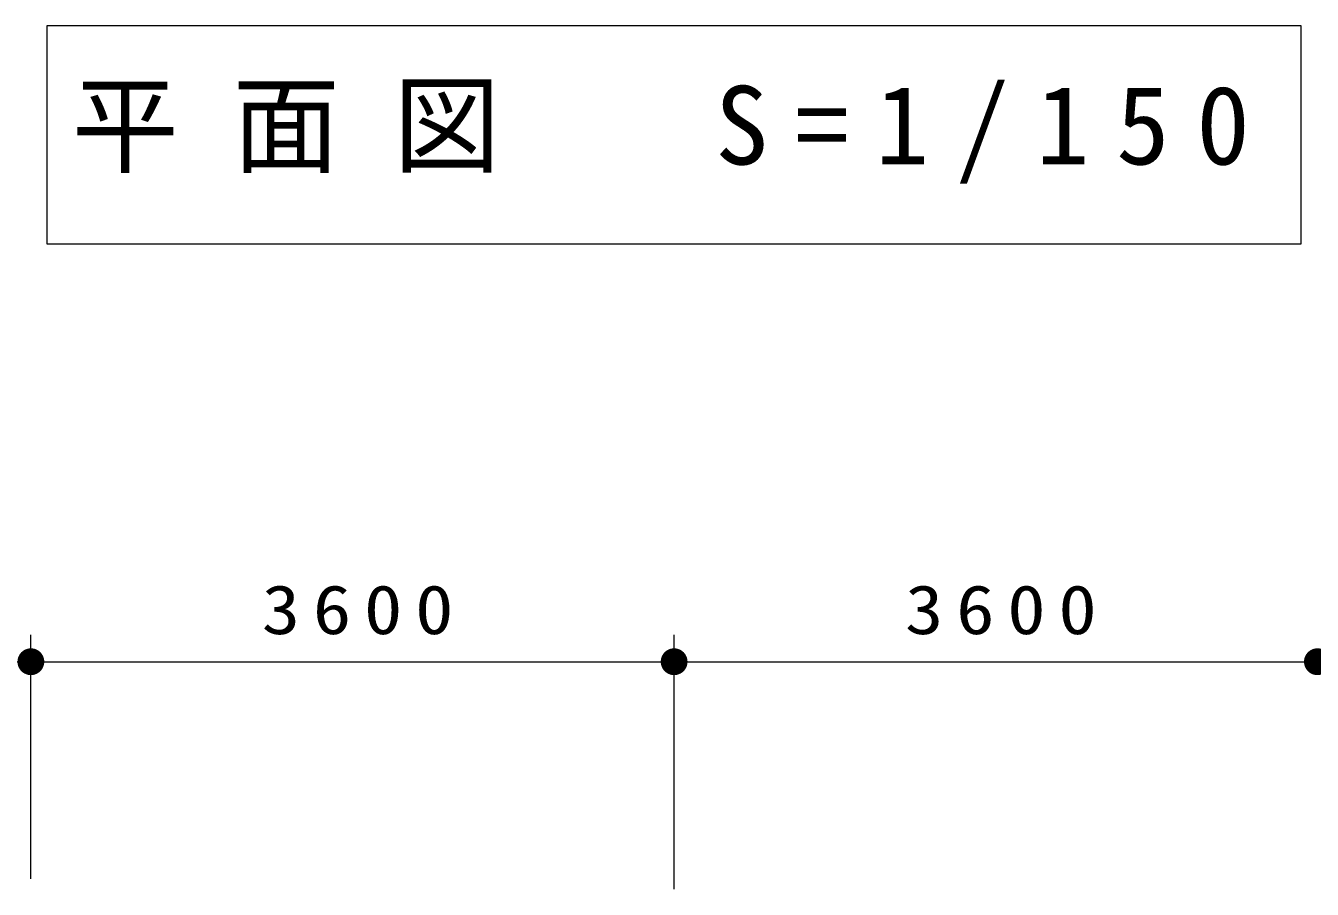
# Model space of a CAD drawing. Units: millimetres on the paper, scale 1:150. Extents: x -365 to 0, y -19 to 257.
# Drawn here: x -315.28 to -267.28, y 142.65 to 174.87 of the extents above; entities that cross this region are included whole.
import ezdxf

# ---------------------------------------------------------------- set-up
doc = ezdxf.new("R2010")
doc.units = ezdxf.units.MM
doc.layers.add('LY_1', color=7, linetype='Continuous', lineweight=25)
doc.styles.add('ＭＳ ゴシック', font='')
doc.styles.get('ＭＳ ゴシック').set_extended_font_data('MS Gothic')

# ---------------------------------------------------------------- blocks, each defined once
blk = doc.blocks.new('filled_dot')
at = {"color": 0, "linetype": 'Continuous', "lineweight": -2, "const_width": 1.25}
blk.add_lwpolyline([(-0.625, 0, 1), (0.625, 0, 1)], format="xyb", close=True, dxfattribs=at)

msp = doc.modelspace()

# ---------------------------------------------------------------- linework, layer by layer
at = {"layer": 'LY_1', "lineweight": 13}
for p, q in [((-314.49, 174.867), (-314.49, 166.734)), ((-267.69, 174.867), (-314.49, 174.867)), ((-267.69, 166.734), (-267.69, 174.867)), ((-314.49, 166.734), (-267.69, 166.734)), ((-315.09, 143.034), (-315.09, 152.138)), ((-315.09, 143.034), (-315.09, 152.138)), ((-291.09, 142.648), (-291.09, 152.138)), ((-291.09, 142.648), (-291.09, 152.138)), ((-338.757, 151.138), (-315.09, 151.138)), ((-315.09, 151.138), (-291.09, 151.138)), ((-291.09, 151.138), (-267.09, 151.138))]:
    msp.add_line(p, q, dxfattribs=at)

# ---------------------------------------------------------------- block references
at = {"layer": 'LY_1', "lineweight": 13, "xscale": 0.4, "yscale": 0.4, "rotation": 180}
for p in [(-315.09, 151.138), (-291.09, 151.138), (-267.09, 151.138)]:
    msp.add_blockref('filled_dot', p, dxfattribs=at)
at = {"layer": 'LY_1', "lineweight": 13, "xscale": 0.4, "yscale": 0.4}
for p in [(-315.09, 151.138), (-291.09, 151.138), (-267.09, 151.138)]:
    msp.add_blockref('filled_dot', p, dxfattribs=at)

# ---------------------------------------------------------------- texts
at = {"layer": 'LY_1', "style": 'ＭＳ ゴシック'}
for s, insert, char_height, attachment_point in [('\\T1.5;平面図\u3000S=1/150', (-291.09, 170.8), 2.933, 5), ('\\T1.33;\\W1.15;3600', (-302.663, 152.138), 1.833, 8), ('\\T1.33;\\W1.15;3600', (-278.663, 152.138), 1.833, 8)]:
    msp.add_mtext(s, dxfattribs=dict(at, insert=insert, char_height=char_height, attachment_point=attachment_point))

doc.saveas('drawing.dxf')
